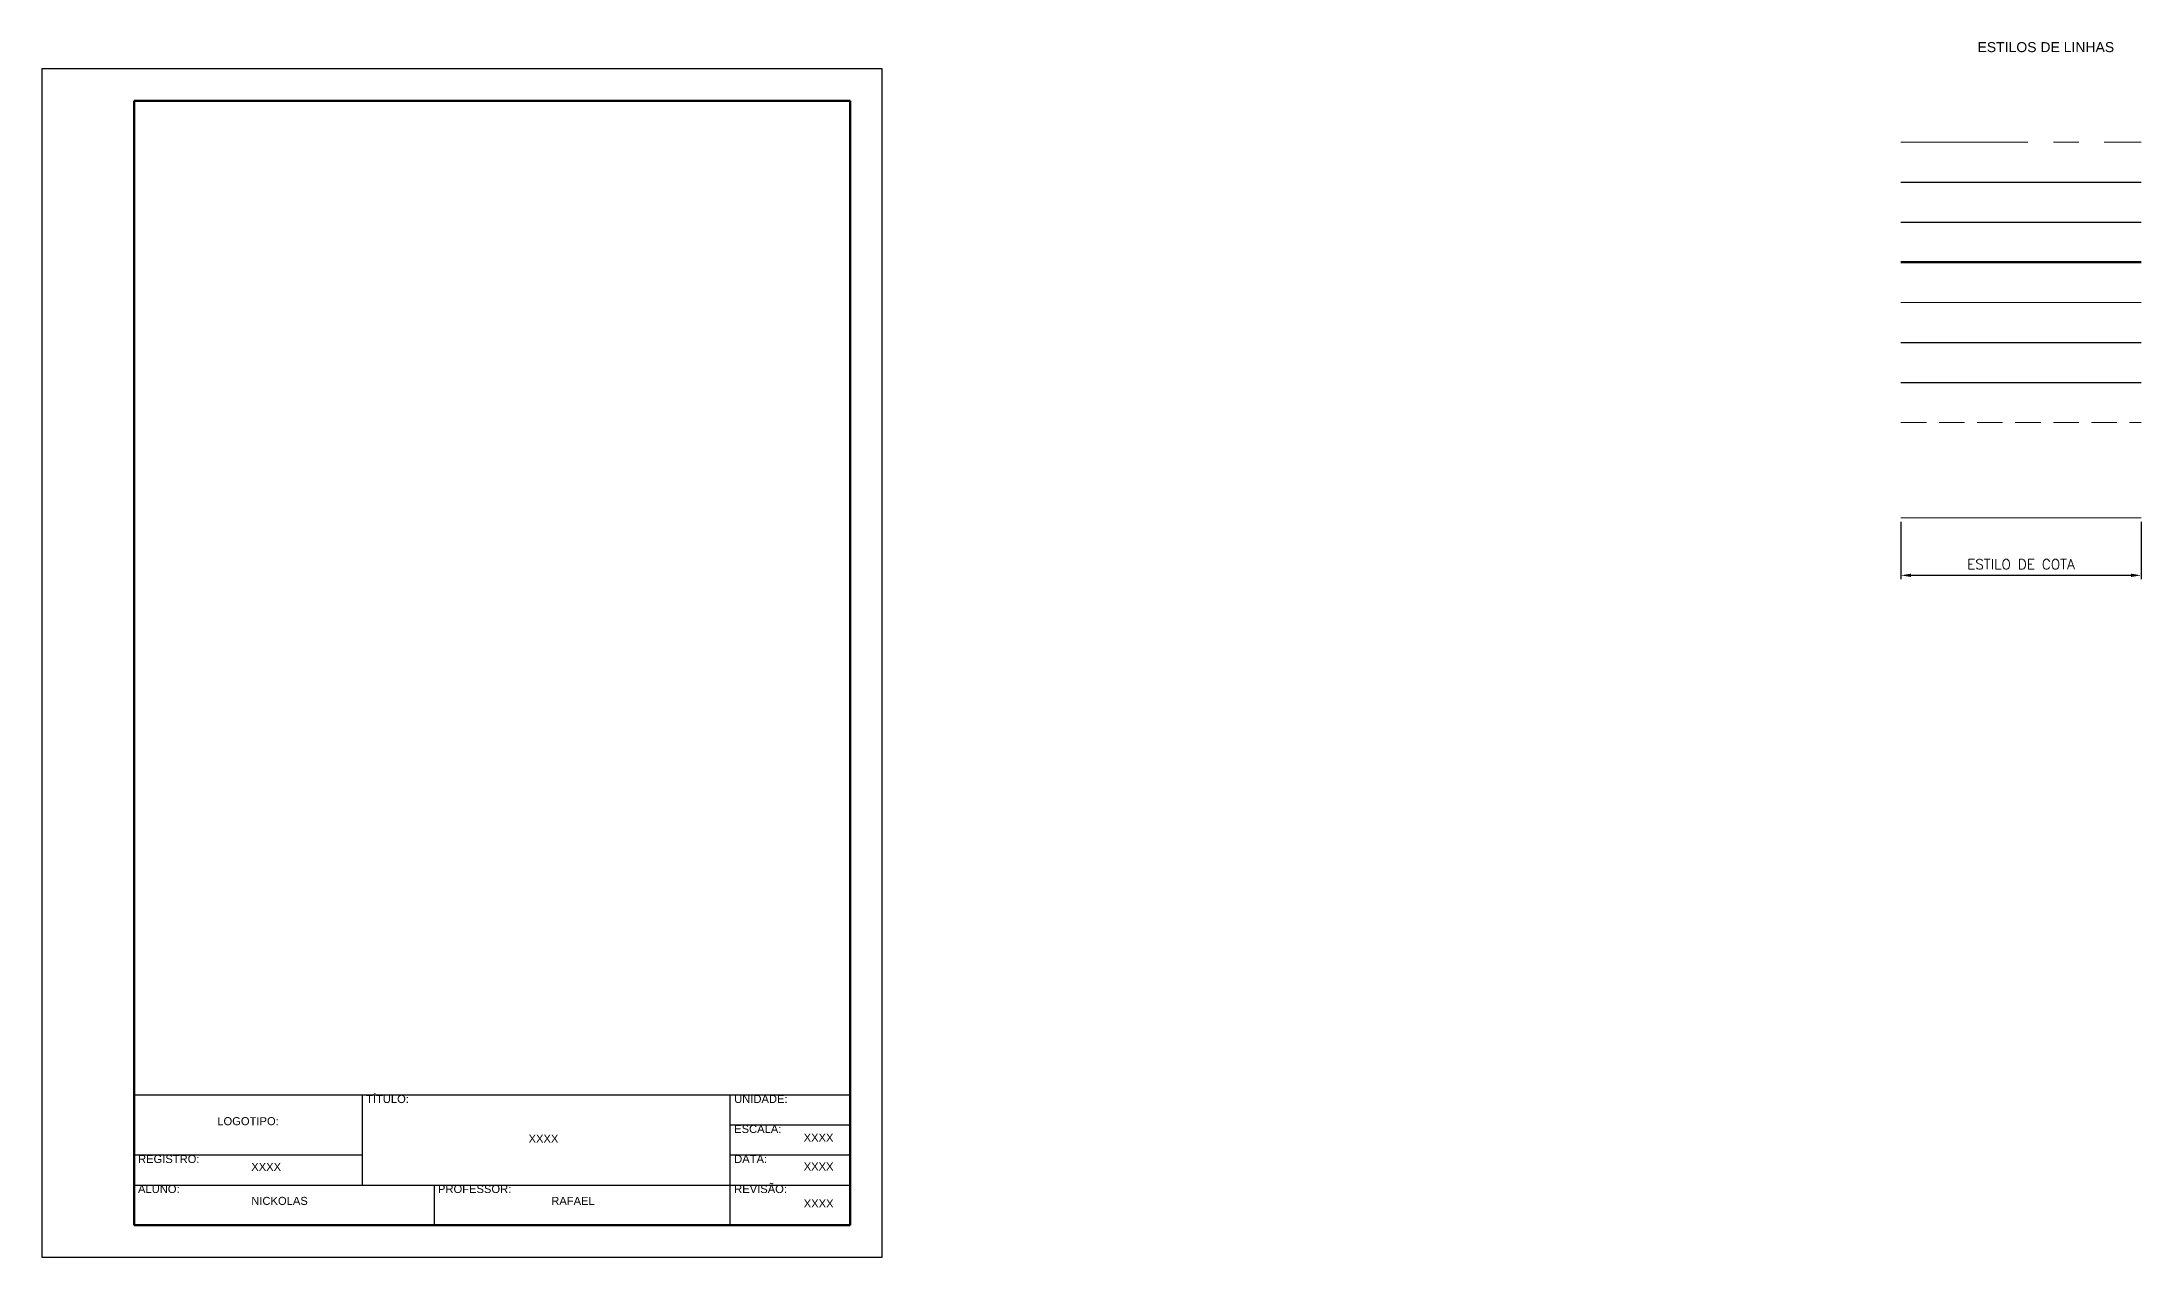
# Model space of a CAD drawing. Header units: millimetres. Extents: x 3710 to 4794, y 1527 to 1831.
# Drawn here: x 4269 to 4794, y 1527 to 1831 of the extents above; entities that cross this region are included whole.
import ezdxf

# ---------------------------------------------------------------- set-up
doc = ezdxf.new("R2010")
doc.units = ezdxf.units.MM
doc.linetypes.add('CENTER', pattern=[50.8, 31.75, -6.35, 6.35, -6.35])
doc.linetypes.add('DASHED2', pattern=[9.525, 6.35, -3.175])
for name, color, linetype, lineweight in [('CENTRO', 1, 'CENTER', 5), ('CONTORNO 1', 3, 'Continuous', 25), ('CONTORNO 2', 4, 'Continuous', 30), ('CONTORNO 3', 6, 'Continuous', 50), ('COTA', 1, 'Continuous', 13), ('HACHURA', 1, 'Continuous', 13), ('TEXTO 1', 2, 'Continuous', 25), ('TEXTO 2', 3, 'Continuous', 25), ('TRACEJADA', 1, 'DASHED2', 13)]:
    doc.layers.add(name, color=color, linetype=linetype, lineweight=lineweight)
doc.styles.add('ROMANS', font='romans.shx')
doc.styles.get("Standard").update_dxf_attribs({"font": 'arial.ttf'})
doc.dimstyles.new('Padrão', dxfattribs={"dimtxt": 2.5, "dimasz": 2.5, "dimexe": 1, "dimexo": 1, "dimgap": 1.5, "dimtad": 1, "dimdsep": 46, "dimtxsty": 'ROMANS', "dimblk1": 'ARCHTICK', "dimblk2": 'OBLIQUE', "dimcen": 2.5, "dimclrd": 1, "dimclre": 1, "dimclrt": 2, "dimadec": 0, "dimazin": 2, "dimtfac": 1, "dimtmove": 0, "dimatfit": 3, "dimfxl": 0, "dimlwd": -1, "dimlwe": -1, "dimarcsym": 0})

# ---------------------------------------------------------------- blocks, each defined once
blk = doc.blocks.new('*D6')
at = {"color": 1}
for p, q in [((4733.78, 1711), (4733.78, 1696.67)), ((4793.78, 1711), (4793.78, 1696.67)), ((4736.28, 1697.67), (4791.28, 1697.67))]:
    blk.add_line(p, q, dxfattribs=at)
for points in [[(4736.28, 1698.08), (4736.28, 1697.25), (4733.78, 1697.67)], [(4791.28, 1698.08), (4791.28, 1697.25), (4793.78, 1697.67)]]:
    blk.add_solid(points, dxfattribs=at)
at = {"layer": 'Defpoints', "color": 0}
for p in [(4733.78, 1712), (4793.78, 1712), (4793.78, 1697.67)]:
    blk.add_point(p, dxfattribs=at)
at = {"color": 2, "insert": (4763.78, 1700.42), "char_height": 2.5, "attachment_point": 5, "style": 'ROMANS'}
blk.add_mtext('ESTILO DE COTA', dxfattribs=at)
blk = doc.blocks.new('_ArchTick')
at = {"color": 0, "linetype": 'ByBlock', "const_width": 0.15}
blk.add_lwpolyline([(-0.5, -0.5), (0.5, 0.5)], dxfattribs=at)
blk = doc.blocks.new('_Oblique')
at = {"color": 0, "linetype": 'ByBlock', "lineweight": -2}
blk.add_line((-0.5, -0.5), (0.5, 0.5), dxfattribs=at)

msp = doc.modelspace()

# ---------------------------------------------------------------- linework, layer by layer
at = {"layer": 'CENTRO'}
msp.add_line((4733.782, 1805.903), (4793.782, 1805.903), dxfattribs=at)
at = {"layer": 'CONTORNO 1'}
msp.add_line((4733.782, 1795.903), (4793.782, 1795.903), dxfattribs=at)
at = {"layer": 'CONTORNO 2'}
for p, q in [((4269.161, 1824.286), (4269.161, 1527.286)), ((4479.161, 1824.286), (4269.161, 1824.286)), ((4479.161, 1527.286), (4479.161, 1824.286)), ((4733.782, 1785.903), (4793.782, 1785.903)), ((4292.161, 1567.786), (4471.161, 1567.786)), ((4349.161, 1567.786), (4349.161, 1545.286)), ((4441.161, 1567.786), (4471.161, 1567.786)), ((4441.161, 1535.286), (4441.161, 1567.786)), ((4441.161, 1560.286), (4471.161, 1560.286)), ((4292.161, 1552.786), (4349.161, 1552.786)), ((4441.161, 1552.786), (4471.161, 1552.786)), ((4441.161, 1552.786), (4471.161, 1552.786)), ((4292.161, 1545.286), (4471.161, 1545.286)), ((4367.141, 1545.286), (4367.141, 1535.286)), ((4441.161, 1545.286), (4471.161, 1545.286)), ((4269.161, 1527.286), (4479.161, 1527.286))]:
    msp.add_line(p, q, dxfattribs=at)
at = {"layer": 'CONTORNO 3'}
for p, q in [((4292.161, 1816.286), (4292.161, 1535.286)), ((4471.161, 1816.286), (4292.161, 1816.286)), ((4471.161, 1535.286), (4471.161, 1816.286)), ((4733.782, 1775.903), (4793.782, 1775.903)), ((4292.161, 1535.286), (4471.161, 1535.286))]:
    msp.add_line(p, q, dxfattribs=at)
at = {"layer": 'COTA'}
msp.add_line((4733.782, 1711.997), (4793.782, 1711.997), dxfattribs=at)
at = {"layer": 'HACHURA'}
msp.add_line((4733.782, 1765.884), (4793.782, 1765.884), dxfattribs=at)
at = {"layer": 'TEXTO 1'}
msp.add_line((4733.782, 1755.884), (4793.782, 1755.884), dxfattribs=at)
at = {"layer": 'TEXTO 2'}
msp.add_line((4733.782, 1745.884), (4793.782, 1745.884), dxfattribs=at)
at = {"layer": 'TRACEJADA'}
msp.add_line((4733.782, 1735.884), (4793.782, 1735.884), dxfattribs=at)

# ---------------------------------------------------------------- texts
at = {"layer": 'TEXTO 1', "attachment_point": 1}
for s, insert, char_height in [('{\\W1.288224; }ESTILOS DE LINHAS{\\H1.51774x; }', (4751.668, 1830.931), 2.5), ('{\\W1.288224; }XXXX{\\H1.5x; }', (4458.528, 1558.129), 2), ('{\\W1.288224; }XXXX{\\H1.5x; }', (4389.776, 1557.868), 2), ('{\\W1.288224; }XXXX{\\H1.5x; }', (4320.466, 1550.812), 2), ('{\\W1.288224; }XXXX{\\H1.5x; }', (4458.542, 1550.91), 2), ('{\\W1.288224; }NICKOLAS{\\H1.51774x; }', (4320.466, 1542.316), 2), ('{\\W1.288224; }RAFAEL{\\H1.5x; }', (4395.446, 1542.316), 2), ('{\\W1.288224; }XXXX{\\H1.5x; }', (4458.545, 1541.681), 2)]:
    msp.add_mtext_dynamic_manual_height_columns(s, width=74.98, gutter_width=653.196, heights=[0], dxfattribs=dict(at, insert=insert, char_height=char_height))
at = {"layer": 'TEXTO 2', "char_height": 2}
for s, width, insert, attachment_point in [('{\\W1.288224; }TÍTULO:{\\H1.75239x; }', 57, (4349.161, 1567.786), 1), ('{\\W1.288224; }UNIDADE:{\\H1.5x; }', 57, (4441.161, 1567.786), 1), ('LOGOTIPO:', 57, (4320.661, 1561.225), 5), ('{\\W1.288224; }ESCALA:{\\H1.51705x; }', 57, (4441.161, 1560.286), 1), ('{\\W1.288224; }REGISTRO:{\\H1.51774x; }', 57, (4292.161, 1552.786), 1), ('{\\W1.288224; }DATA:{\\H1.5x; }', 57, (4441.161, 1552.786), 1), ('{\\W1.288224; }ALUNO:{\\H1.51774x; }', 74.98, (4292.161, 1545.286), 1), ('{\\W1.288224; }PROFESSOR:{\\H1.51774x; }', 74.98, (4367.141, 1545.286), 1), ('{\\W1.288224; }REVISÃO:{\\H1.71896x; }', 57, (4441.161, 1545.286), 1)]:
    msp.add_mtext_dynamic_manual_height_columns(s, width=width, gutter_width=653.196, heights=[0], dxfattribs=dict(at, insert=insert, attachment_point=attachment_point))

# ---------------------------------------------------------------- dimensions: what is measured, and where the dimension line sits
dim = msp.add_linear_dim(base=(4793.782, 1697.667), p1=(4733.782, 1711.997), p2=(4793.782, 1711.997), text='ESTILO DE COTA', dimstyle='Padrão')
dim.commit()
dim.dimension.update_dxf_attribs({"geometry": '*D6', "text_midpoint": (4763.782, 1700.417)})

doc.saveas('drawing.dxf')
